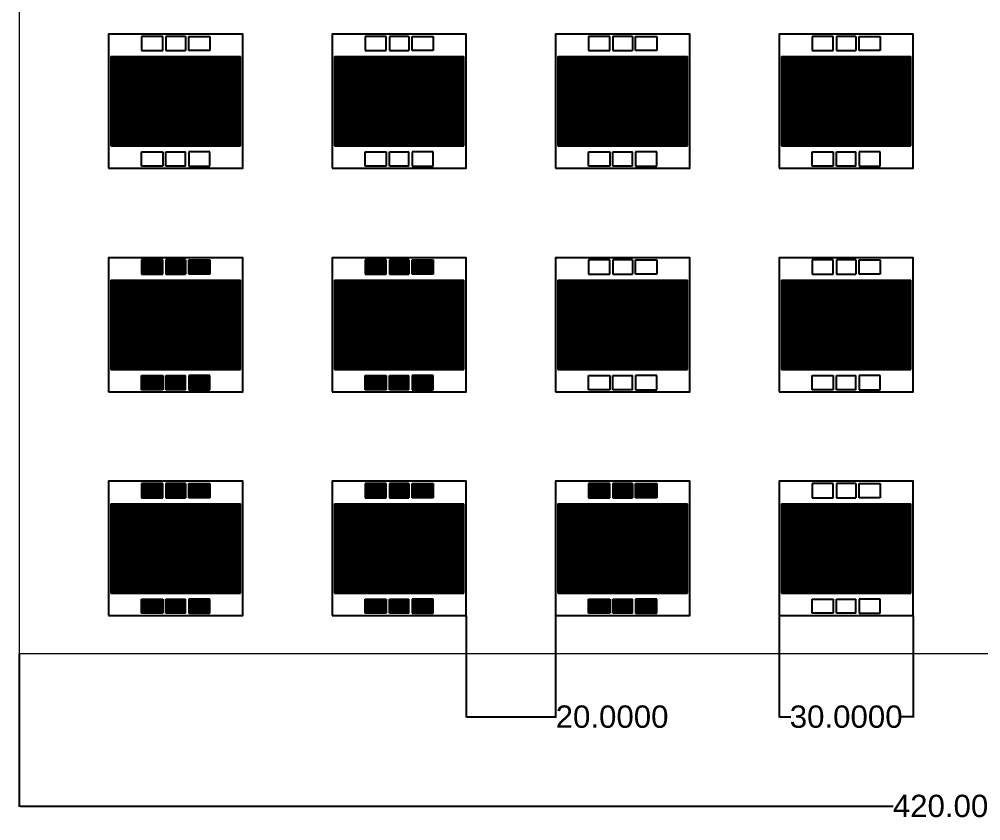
# Model space of a CAD drawing. Header units: inches. Extents: x -20 to 469, y -46 to 288.
# Drawn here: x -20 to 195.1, y -45.9 to 133.3 of the extents above; entities that cross this region are included whole.
import ezdxf

# ---------------------------------------------------------------- set-up
doc = ezdxf.new("R2010")
doc.units = ezdxf.units.IN
doc.header["$MEASUREMENT"] = 0
doc.layers.add('A3 Sheet', color=3, linetype='Continuous', lineweight=15)
doc.layers.add('AM_8', color=1, linetype='Continuous', lineweight=15)
doc.layers.add('glassOutline', color=50, linetype='Continuous')
doc.layers.add('TC-etch-lines', color=1, linetype='Continuous')
doc.styles.get("Standard").update_dxf_attribs({"font": 'arial.ttf'})
doc.dimstyles.new('Standard$0', dxfattribs={"dimtxt": 0.18, "dimasz": 0.18, "dimexe": 0.18, "dimexo": 0.0625, "dimgap": 0.09, "dimtad": 0, "dimtih": 1, "dimtoh": 1, "dimdec": 4, "dimzin": 0, "dimdsep": 46, "dimtxsty": 'Standard', "dimcen": 0.09, "dimadec": 0, "dimazin": 0, "dimtfac": 1, "dimtdec": 4, "dimtofl": 0, "dimtmove": 0, "dimatfit": 3, "dimfxl": 1, "dimtolj": 1, "dimtzin": 0, "dimarcsym": 0})
pattern_1 = [(45, (0, 0), (-0.07071068, 0.07071068), [])]

# ---------------------------------------------------------------- blocks, each defined once
blk = doc.blocks.new('*D41')
at = {"layer": 'A3 Sheet', "color": 0, "lineweight": -2, "transparency": 16777216}
for p, q in [((-20, -8.56), (-20, -42.81)), ((400, -8.56), (400, -42.81)), ((-19.82, -42.63), (175.55, -42.63)), ((399.82, -42.63), (204.45, -42.63))]:
    blk.add_line(p, q, dxfattribs=at)
at = {"layer": 'A3 Sheet', "color": 0, "transparency": 16777216}
for points in [[(-19.82, -42.6), (-19.82, -42.66), (-20, -42.63)], [(399.82, -42.6), (399.82, -42.66), (400, -42.63)]]:
    blk.add_solid(points, dxfattribs=at)
at = {"layer": 'Defpoints', "color": 0, "transparency": 16777216}
for p in [(-20, -8.5), (400, -8.5), (400, -42.63)]:
    blk.add_point(p, dxfattribs=at)
at = {"layer": 'A3 Sheet', "color": 0, "transparency": 16777216, "insert": (190, -42.63), "char_height": 5, "attachment_point": 5}
blk.add_mtext('\\A1;420.0000', dxfattribs=at)
blk = doc.blocks.new('*D42')
at = {"layer": 'A3 Sheet', "color": 0, "lineweight": -2, "transparency": 16777216}
for p, q in [((80, -0.06), (80, -22.84)), ((100, -0.06), (100, -22.84)), ((80.18, -22.66), (99.82, -22.66)), ((100, -22.66), (100.18, -22.66))]:
    blk.add_line(p, q, dxfattribs=at)
at = {"layer": 'A3 Sheet', "color": 0, "transparency": 16777216}
for points in [[(80.18, -22.63), (80.18, -22.69), (80, -22.66)], [(99.82, -22.63), (99.82, -22.69), (100, -22.66)]]:
    blk.add_solid(points, dxfattribs=at)
at = {"layer": 'Defpoints', "color": 0, "transparency": 16777216}
for p in [(80, 0), (100, 0), (100, -22.66)]:
    blk.add_point(p, dxfattribs=at)
at = {"layer": 'A3 Sheet', "color": 0, "transparency": 16777216, "insert": (112.63, -22.66), "char_height": 5, "attachment_point": 5}
blk.add_mtext('\\A1;20.0000', dxfattribs=at)
blk = doc.blocks.new('*D43')
at = {"layer": 'A3 Sheet', "color": 0, "lineweight": -2, "transparency": 16777216}
for p, q in [((150, -0.06), (150, -22.84)), ((180, -0.06), (180, -22.84)), ((150.18, -22.66), (152.6, -22.66)), ((179.82, -22.66), (177.4, -22.66))]:
    blk.add_line(p, q, dxfattribs=at)
at = {"layer": 'A3 Sheet', "color": 0, "transparency": 16777216}
for points in [[(150.18, -22.63), (150.18, -22.69), (150, -22.66)], [(179.82, -22.63), (179.82, -22.69), (180, -22.66)]]:
    blk.add_solid(points, dxfattribs=at)
at = {"layer": 'Defpoints', "color": 0, "transparency": 16777216}
for p in [(150, 0), (180, 0), (180, -22.66)]:
    blk.add_point(p, dxfattribs=at)
at = {"layer": 'A3 Sheet', "color": 0, "transparency": 16777216, "insert": (165, -22.66), "char_height": 5, "attachment_point": 5}
blk.add_mtext('\\A1;30.0000', dxfattribs=at)

msp = doc.modelspace()

# ---------------------------------------------------------------- hatches: boundary and pattern name
at = {"layer": 'A3 Sheet'}
h = msp.add_hatch(dxfattribs=at)
h.set_pattern_fill('ANSI31', color=1, style=0)
h.paths.add_polyline_path([(17.1725, 29.50002), (12.8275, 29.50002), (12.8275, 26.34502), (17.1725, 26.34502)])
h.paths.add_polyline_path([(22.62, 29.50002), (17.9075, 29.50002), (17.9075, 26.34502), (22.62, 26.34502)])
h.paths.add_polyline_path([(12.0925, 3.65498), (7.38, 3.65498), (7.38, 0.49998), (12.0925, 0.49998)])
h.paths.add_polyline_path([(17.1725, 3.65498), (12.8275, 3.65498), (12.8275, 0.49998), (17.1725, 0.49998)])
h.paths.add_polyline_path([(22.62, 3.65498), (17.9075, 3.65498), (17.9075, 0.49998), (22.62, 0.49998)])
h.paths.add_polyline_path([(62.0925, 3.65498), (57.38, 3.65498), (57.38, 0.49998), (62.0925, 0.49998)])
h.paths.add_polyline_path([(67.1725, 3.65498), (62.8275, 3.65498), (62.8275, 0.49998), (67.1725, 0.49998)])
h.paths.add_polyline_path([(72.62, 3.65498), (67.9075, 3.65498), (67.9075, 0.49998), (72.62, 0.49998)])
h.paths.add_polyline_path([(79.49982, 25.00312), (50.49978, 25.00296), (50.49981, 4.99704), (79.49986, 4.997)])
h.paths.add_polyline_path([(62.0925, 29.50002), (57.38, 29.50002), (57.38, 26.34502), (62.0925, 26.34502)])
h.paths.add_polyline_path([(67.1725, 29.50002), (62.8275, 29.50002), (62.8275, 26.34502), (67.1725, 26.34502)])
h.paths.add_polyline_path([(72.62, 29.50002), (67.9075, 29.50002), (67.9075, 26.34502), (72.62, 26.34502)])
h.paths.add_polyline_path([(72.62, 53.65498), (67.9075, 53.65498), (67.9075, 50.49998), (72.62, 50.49998)])
h.paths.add_polyline_path([(67.1725, 53.65498), (62.8275, 53.65498), (62.8275, 50.49998), (67.1725, 50.49998)])
h.paths.add_polyline_path([(62.0925, 53.65498), (57.38, 53.65498), (57.38, 50.49998), (62.0925, 50.49998)])
h.paths.add_polyline_path([(22.62, 53.65498), (17.9075, 53.65498), (17.9075, 50.49998), (22.62, 50.49998)])
h.paths.add_polyline_path([(17.1725, 53.65498), (12.8275, 53.65498), (12.8275, 50.49998), (17.1725, 50.49998)])
h.paths.add_polyline_path([(12.0925, 53.65498), (7.38, 53.65498), (7.38, 50.49998), (12.0925, 50.49998)])
h.paths.add_polyline_path([(29.49982, 75.00312), (0.49978, 75.00296), (0.49981, 54.99704), (29.49986, 54.997)])
h.paths.add_polyline_path([(22.62, 79.50002), (17.9075, 79.50002), (17.9075, 76.34502), (22.62, 76.34502)])
h.paths.add_polyline_path([(17.1725, 79.50002), (12.8275, 79.50002), (12.8275, 76.34502), (17.1725, 76.34502)])
h.paths.add_polyline_path([(12.0925, 79.50002), (7.38, 79.50002), (7.38, 76.34502), (12.0925, 76.34502)])
h.paths.add_polyline_path([(79.49982, 75.00312), (50.49978, 75.00296), (50.49981, 54.99704), (79.49986, 54.997)])
h.paths.add_polyline_path([(62.0925, 79.50002), (57.38, 79.50002), (57.38, 76.34502), (62.0925, 76.34502)])
h.paths.add_polyline_path([(67.1725, 79.50002), (62.8275, 79.50002), (62.8275, 76.34502), (67.1725, 76.34502)])
h.paths.add_polyline_path([(72.62, 79.50002), (67.9075, 79.50002), (67.9075, 76.34502), (72.62, 76.34502)])
h.paths.add_polyline_path([(129.49982, 25.00312), (100.49978, 25.00296), (100.49981, 4.99704), (129.49986, 4.997)])
h.paths.add_polyline_path([(112.0925, 29.50002), (107.38, 29.50002), (107.38, 26.34502), (112.0925, 26.34502)])
h.paths.add_polyline_path([(117.1725, 29.50002), (112.8275, 29.50002), (112.8275, 26.34502), (117.1725, 26.34502)])
h.paths.add_polyline_path([(122.62, 29.50002), (117.9075, 29.50002), (117.9075, 26.34502), (122.62, 26.34502)])
h.paths.add_polyline_path([(112.0925, 3.65498), (107.38, 3.65498), (107.38, 0.49998), (112.0925, 0.49998)])
h.paths.add_polyline_path([(117.1725, 3.65498), (112.8275, 3.65498), (112.8275, 0.49998), (117.1725, 0.49998)])
h.paths.add_polyline_path([(122.62, 3.65498), (117.9075, 3.65498), (117.9075, 0.49998), (122.62, 0.49998)])
h.paths.add_polyline_path([(179.49982, 25.00312), (150.49978, 25.00296), (150.49981, 4.99704), (179.49986, 4.997)])
h.paths.add_polyline_path([(179.49982, 75.00312), (150.49978, 75.00296), (150.49981, 54.99704), (179.49986, 54.997)])
h.paths.add_polyline_path([(129.49982, 75.00312), (100.49978, 75.00296), (100.49981, 54.99704), (129.49986, 54.997)])
h.paths.add_polyline_path([(129.49982, 125.00312), (100.49978, 125.00296), (100.49981, 104.99704), (129.49986, 104.997)])
h.paths.add_polyline_path([(179.49982, 125.00312), (150.49978, 125.00296), (150.49981, 104.99704), (179.49986, 104.997)])
h.paths.add_polyline_path([(79.49982, 125.00312), (50.49978, 125.00296), (50.49981, 104.99704), (79.49986, 104.997)])
h.paths.add_polyline_path([(29.49982, 125.00312), (0.49978, 125.00296), (0.49981, 104.99704), (29.49986, 104.997)])
h.paths.add_polyline_path([(229.49982, 75.00312), (200.49978, 75.00296), (200.49981, 54.99704), (229.49986, 54.997)])
h.paths.add_polyline_path([(229.49982, 125.00312), (200.49978, 125.00296), (200.49981, 104.99704), (229.49986, 104.997)])
h.paths.add_polyline_path([(279.49982, 125.00312), (250.49978, 125.00296), (250.49981, 104.99704), (279.49986, 104.997)])
h.paths.add_polyline_path([(279.49982, 75.00312), (250.49978, 75.00296), (250.49981, 54.99704), (279.49986, 54.997)])
h.paths.add_polyline_path([(279.49982, 25.00312), (250.49978, 25.00296), (250.49981, 4.99704), (279.49986, 4.997)])
h.paths.add_polyline_path([(229.49982, 25.00312), (200.49978, 25.00296), (200.49981, 4.99704), (229.49986, 4.997)])
h.paths.add_polyline_path([(329.49982, 25.00312), (300.49978, 25.00296), (300.49981, 4.99704), (329.49986, 4.997)])
h.paths.add_polyline_path([(379.49982, 25.00312), (350.49978, 25.00296), (350.49981, 4.99704), (379.49986, 4.997)])
h.paths.add_polyline_path([(379.49982, 75.00312), (350.49978, 75.00296), (350.49981, 54.99704), (379.49986, 54.997)])
h.paths.add_polyline_path([(329.49982, 75.00312), (300.49978, 75.00296), (300.49981, 54.99704), (329.49986, 54.997)])
h.paths.add_polyline_path([(329.49982, 125.00312), (300.49978, 125.00296), (300.49981, 104.99704), (329.49986, 104.997)])
h.paths.add_polyline_path([(379.49982, 125.00312), (350.49978, 125.00296), (350.49981, 104.99704), (379.49986, 104.997)])
h.paths.add_polyline_path([(379.49982, 175.00312), (350.49978, 175.00296), (350.49981, 154.99704), (379.49986, 154.997)])
h.paths.add_polyline_path([(329.49982, 175.00312), (300.49978, 175.00296), (300.49981, 154.99704), (329.49986, 154.997)])
h.paths.add_polyline_path([(279.49982, 175.00312), (250.49978, 175.00296), (250.49981, 154.99704), (279.49986, 154.997)])
h.paths.add_polyline_path([(229.49982, 175.00312), (200.49978, 175.00296), (200.49981, 154.99704), (229.49986, 154.997)])
h.paths.add_polyline_path([(179.49982, 175.00312), (150.49978, 175.00296), (150.49981, 154.99704), (179.49986, 154.997)])
h.paths.add_polyline_path([(129.49982, 175.00312), (100.49978, 175.00296), (100.49981, 154.99704), (129.49986, 154.997)])
h.paths.add_polyline_path([(79.49982, 175.00312), (50.49978, 175.00296), (50.49981, 154.99704), (79.49986, 154.997)])
h.paths.add_polyline_path([(29.49982, 175.00312), (0.49978, 175.00296), (0.49981, 154.99704), (29.49986, 154.997)])
h.paths.add_polyline_path([(29.49982, 225.00312), (0.49978, 225.00296), (0.49981, 204.99704), (29.49986, 204.997)])
h.paths.add_polyline_path([(79.49982, 225.00312), (50.49978, 225.00296), (50.49981, 204.99704), (79.49986, 204.997)])
h.paths.add_polyline_path([(129.49982, 225.00312), (100.49978, 225.00296), (100.49981, 204.99704), (129.49986, 204.997)])
h.paths.add_polyline_path([(179.49982, 225.00312), (150.49978, 225.00296), (150.49981, 204.99704), (179.49986, 204.997)])
h.paths.add_polyline_path([(229.49982, 225.00312), (200.49978, 225.00296), (200.49981, 204.99704), (229.49986, 204.997)])
h.paths.add_polyline_path([(279.49982, 225.00312), (250.49978, 225.00296), (250.49981, 204.99704), (279.49986, 204.997)])
h.paths.add_polyline_path([(329.49982, 225.00312), (300.49978, 225.00296), (300.49981, 204.99704), (329.49986, 204.997)])
h.paths.add_polyline_path([(379.49982, 225.00312), (350.49978, 225.00296), (350.49981, 204.99704), (379.49986, 204.997)])
h.paths.add_polyline_path([(29.49982, 275.00312), (0.49978, 275.00296), (0.49981, 254.99704), (29.49986, 254.997)])
h.paths.add_polyline_path([(79.49982, 275.00312), (50.49978, 275.00296), (50.49981, 254.99704), (79.49986, 254.997)])
h.paths.add_polyline_path([(129.49982, 275.00312), (100.49978, 275.00296), (100.49981, 254.99704), (129.49986, 254.997)])
h.paths.add_polyline_path([(179.49982, 275.00312), (150.49978, 275.00296), (150.49981, 254.99704), (179.49986, 254.997)])
h.paths.add_polyline_path([(229.49982, 275.00312), (200.49978, 275.00296), (200.49981, 254.99704), (229.49986, 254.997)])
h.paths.add_polyline_path([(279.49982, 275.00312), (250.49978, 275.00296), (250.49981, 254.99704), (279.49986, 254.997)])
h.paths.add_polyline_path([(329.49982, 275.00312), (300.49978, 275.00296), (300.49981, 254.99704), (329.49986, 254.997)])
h.paths.add_polyline_path([(379.49982, 275.00312), (350.49978, 275.00296), (350.49981, 254.99704), (379.49986, 254.997)])
at = {"layer": 'AM_8'}
h = msp.add_hatch(dxfattribs=at)
h.set_pattern_fill('_U', color=256, scale=0.1, angle=45, style=0, pattern_type=0)
h.set_pattern_definition(pattern_1)
h.paths.add_polyline_path([(7.38, 26.34502), (12.0925, 26.34502), (12.0925, 29.50002), (7.38, 29.50002)])
h = msp.add_hatch(dxfattribs=at)
h.set_pattern_fill('_U', color=256, scale=0.1, angle=45, style=0, pattern_type=0)
h.set_pattern_definition(pattern_1)
h.paths.add_polyline_path([(0.49981, 4.99704), (29.49986, 4.997), (29.49982, 25.00312), (0.49978, 25.00296)])

# ---------------------------------------------------------------- linework, layer by layer
at = {"layer": 'A3 Sheet'}
msp.add_lwpolyline([(400, 288.5), (-20, 288.5), (-20, -8.5), (400, -8.5)], close=True, dxfattribs=at)
at = {"layer": 'glassOutline', "color": 2}
for points in [[(0, 100), (30, 100), (30, 130), (0, 130)], [(50, 100), (80, 100), (80, 130), (50, 130)], [(100, 100), (130, 100), (130, 130), (100, 130)], [(150, 100), (180, 100), (180, 130), (150, 130)], [(0, 50), (30, 50), (30, 80), (0, 80)], [(50, 50), (80, 50), (80, 80), (50, 80)], [(100, 50), (130, 50), (130, 80), (100, 80)], [(150, 50), (180, 50), (180, 80), (150, 80)], [(0, 0), (30, 0), (30, 30), (0, 30)], [(50, 0), (80, 0), (80, 30), (50, 30)], [(100, 0), (130, 0), (130, 30), (100, 30)], [(150, 0), (180, 0), (180, 30), (150, 30)]]:
    msp.add_lwpolyline(points, close=True, dxfattribs=at)
at = {"layer": 'TC-etch-lines', "color": 1}
for p, q in [((12.0925, 129.50002), (7.38, 129.50002)), ((7.38, 129.50002), (7.38, 126.34502)), ((12.0925, 126.34502), (12.0925, 129.50002)), ((17.1725, 129.50002), (12.8275, 129.50002)), ((12.8275, 129.50002), (12.8275, 126.34502)), ((17.1725, 129.50002), (17.1725, 126.34502)), ((17.9075, 126.34502), (17.9075, 129.50002)), ((17.9075, 129.50002), (22.62, 129.50002)), ((22.62, 129.50002), (22.62, 126.34502)), ((62.0925, 129.50002), (57.38, 129.50002)), ((57.38, 129.50002), (57.38, 126.34502)), ((62.0925, 126.34502), (62.0925, 129.50002)), ((67.1725, 129.50002), (62.8275, 129.50002)), ((62.8275, 129.50002), (62.8275, 126.34502)), ((67.1725, 129.50002), (67.1725, 126.34502)), ((67.9075, 126.34502), (67.9075, 129.50002)), ((67.9075, 129.50002), (72.62, 129.50002)), ((72.62, 129.50002), (72.62, 126.34502)), ((112.0925, 129.50002), (107.38, 129.50002)), ((107.38, 129.50002), (107.38, 126.34502)), ((112.0925, 126.34502), (112.0925, 129.50002)), ((117.1725, 129.50002), (112.8275, 129.50002)), ((112.8275, 129.50002), (112.8275, 126.34502)), ((117.1725, 129.50002), (117.1725, 126.34502)), ((117.9075, 126.34502), (117.9075, 129.50002)), ((117.9075, 129.50002), (122.62, 129.50002)), ((122.62, 129.50002), (122.62, 126.34502)), ((162.0925, 129.50002), (157.38, 129.50002)), ((157.38, 129.50002), (157.38, 126.34502)), ((162.0925, 126.34502), (162.0925, 129.50002)), ((167.1725, 129.50002), (162.8275, 129.50002)), ((162.8275, 129.50002), (162.8275, 126.34502)), ((167.1725, 129.50002), (167.1725, 126.34502)), ((167.9075, 126.34502), (167.9075, 129.50002)), ((167.9075, 129.50002), (172.62, 129.50002)), ((172.62, 129.50002), (172.62, 126.34502)), ((0.49978, 125.00296), (29.49982, 125.00312)), ((0.49978, 125.00296), (0.49981, 104.99704)), ((7.38, 126.34502), (12.0925, 126.34502)), ((12.8275, 126.34502), (17.1725, 126.34502)), ((22.62, 126.34502), (17.9075, 126.34502)), ((29.49986, 104.997), (29.49982, 125.00312)), ((50.49978, 125.00296), (79.49982, 125.00312)), ((50.49978, 125.00296), (50.49981, 104.99704)), ((57.38, 126.34502), (62.0925, 126.34502)), ((62.8275, 126.34502), (67.1725, 126.34502)), ((72.62, 126.34502), (67.9075, 126.34502)), ((79.49986, 104.997), (79.49982, 125.00312)), ((100.49978, 125.00296), (129.49982, 125.00312)), ((100.49978, 125.00296), (100.49981, 104.99704)), ((107.38, 126.34502), (112.0925, 126.34502)), ((112.8275, 126.34502), (117.1725, 126.34502)), ((122.62, 126.34502), (117.9075, 126.34502)), ((129.49986, 104.997), (129.49982, 125.00312)), ((150.49978, 125.00296), (179.49982, 125.00312)), ((150.49978, 125.00296), (150.49981, 104.99704)), ((157.38, 126.34502), (162.0925, 126.34502)), ((162.8275, 126.34502), (167.1725, 126.34502)), ((172.62, 126.34502), (167.9075, 126.34502)), ((179.49986, 104.997), (179.49982, 125.00312)), ((0.49981, 104.99704), (29.49986, 104.997)), ((7.38, 100.49998), (7.38, 103.65498)), ((7.38, 103.65498), (12.0925, 103.65498)), ((12.0925, 103.65498), (12.0925, 100.49998)), ((12.8275, 100.49998), (12.8275, 103.65498)), ((12.8275, 103.65498), (17.1725, 103.65498)), ((17.1725, 100.49998), (17.1725, 103.65498)), ((17.9075, 103.65498), (17.9075, 100.49998)), ((22.62, 103.65498), (17.9075, 103.65498)), ((22.62, 100.49998), (22.62, 103.65498)), ((50.49981, 104.99704), (79.49986, 104.997)), ((57.38, 100.49998), (57.38, 103.65498)), ((57.38, 103.65498), (62.0925, 103.65498)), ((62.0925, 103.65498), (62.0925, 100.49998)), ((62.8275, 100.49998), (62.8275, 103.65498)), ((62.8275, 103.65498), (67.1725, 103.65498)), ((67.1725, 100.49998), (67.1725, 103.65498)), ((67.9075, 103.65498), (67.9075, 100.49998)), ((72.62, 103.65498), (67.9075, 103.65498)), ((72.62, 100.49998), (72.62, 103.65498)), ((100.49981, 104.99704), (129.49986, 104.997)), ((107.38, 100.49998), (107.38, 103.65498)), ((107.38, 103.65498), (112.0925, 103.65498)), ((112.0925, 103.65498), (112.0925, 100.49998)), ((112.8275, 100.49998), (112.8275, 103.65498)), ((112.8275, 103.65498), (117.1725, 103.65498)), ((117.1725, 100.49998), (117.1725, 103.65498)), ((117.9075, 103.65498), (117.9075, 100.49998)), ((122.62, 103.65498), (117.9075, 103.65498)), ((122.62, 100.49998), (122.62, 103.65498)), ((150.49981, 104.99704), (179.49986, 104.997)), ((157.38, 100.49998), (157.38, 103.65498)), ((157.38, 103.65498), (162.0925, 103.65498)), ((162.0925, 103.65498), (162.0925, 100.49998)), ((162.8275, 100.49998), (162.8275, 103.65498)), ((162.8275, 103.65498), (167.1725, 103.65498)), ((167.1725, 100.49998), (167.1725, 103.65498)), ((167.9075, 103.65498), (167.9075, 100.49998)), ((172.62, 103.65498), (167.9075, 103.65498)), ((172.62, 100.49998), (172.62, 103.65498)), ((12.0925, 100.49998), (7.38, 100.49998)), ((17.1725, 100.49998), (12.8275, 100.49998)), ((17.9075, 100.49998), (22.62, 100.49998)), ((62.0925, 100.49998), (57.38, 100.49998)), ((67.1725, 100.49998), (62.8275, 100.49998)), ((67.9075, 100.49998), (72.62, 100.49998)), ((112.0925, 100.49998), (107.38, 100.49998)), ((117.1725, 100.49998), (112.8275, 100.49998)), ((117.9075, 100.49998), (122.62, 100.49998)), ((162.0925, 100.49998), (157.38, 100.49998)), ((167.1725, 100.49998), (162.8275, 100.49998)), ((167.9075, 100.49998), (172.62, 100.49998)), ((12.0925, 79.50002), (7.38, 79.50002)), ((7.38, 79.50002), (7.38, 76.34502)), ((12.0925, 76.34502), (12.0925, 79.50002)), ((17.1725, 79.50002), (12.8275, 79.50002)), ((12.8275, 79.50002), (12.8275, 76.34502)), ((17.1725, 79.50002), (17.1725, 76.34502)), ((17.9075, 76.34502), (17.9075, 79.50002)), ((17.9075, 79.50002), (22.62, 79.50002)), ((22.62, 79.50002), (22.62, 76.34502)), ((62.0925, 79.50002), (57.38, 79.50002)), ((57.38, 79.50002), (57.38, 76.34502)), ((62.0925, 76.34502), (62.0925, 79.50002)), ((67.1725, 79.50002), (62.8275, 79.50002)), ((62.8275, 79.50002), (62.8275, 76.34502)), ((67.1725, 79.50002), (67.1725, 76.34502)), ((67.9075, 76.34502), (67.9075, 79.50002)), ((67.9075, 79.50002), (72.62, 79.50002)), ((72.62, 79.50002), (72.62, 76.34502)), ((112.0925, 79.50002), (107.38, 79.50002)), ((107.38, 79.50002), (107.38, 76.34502)), ((112.0925, 76.34502), (112.0925, 79.50002)), ((117.1725, 79.50002), (112.8275, 79.50002)), ((112.8275, 79.50002), (112.8275, 76.34502)), ((117.1725, 79.50002), (117.1725, 76.34502)), ((117.9075, 76.34502), (117.9075, 79.50002)), ((117.9075, 79.50002), (122.62, 79.50002)), ((122.62, 79.50002), (122.62, 76.34502)), ((162.0925, 79.50002), (157.38, 79.50002)), ((157.38, 79.50002), (157.38, 76.34502)), ((162.0925, 76.34502), (162.0925, 79.50002)), ((167.1725, 79.50002), (162.8275, 79.50002)), ((162.8275, 79.50002), (162.8275, 76.34502)), ((167.1725, 79.50002), (167.1725, 76.34502)), ((167.9075, 76.34502), (167.9075, 79.50002)), ((167.9075, 79.50002), (172.62, 79.50002)), ((172.62, 79.50002), (172.62, 76.34502)), ((7.38, 76.34502), (12.0925, 76.34502)), ((12.8275, 76.34502), (17.1725, 76.34502)), ((22.62, 76.34502), (17.9075, 76.34502)), ((57.38, 76.34502), (62.0925, 76.34502)), ((62.8275, 76.34502), (67.1725, 76.34502)), ((72.62, 76.34502), (67.9075, 76.34502)), ((107.38, 76.34502), (112.0925, 76.34502)), ((112.8275, 76.34502), (117.1725, 76.34502)), ((122.62, 76.34502), (117.9075, 76.34502)), ((157.38, 76.34502), (162.0925, 76.34502)), ((162.8275, 76.34502), (167.1725, 76.34502)), ((172.62, 76.34502), (167.9075, 76.34502)), ((0.49978, 75.00296), (29.49982, 75.00312)), ((0.49978, 75.00296), (0.49981, 54.99704)), ((29.49986, 54.997), (29.49982, 75.00312)), ((50.49978, 75.00296), (79.49982, 75.00312)), ((50.49978, 75.00296), (50.49981, 54.99704)), ((79.49986, 54.997), (79.49982, 75.00312)), ((100.49978, 75.00296), (129.49982, 75.00312)), ((100.49978, 75.00296), (100.49981, 54.99704)), ((129.49986, 54.997), (129.49982, 75.00312)), ((150.49978, 75.00296), (179.49982, 75.00312)), ((150.49978, 75.00296), (150.49981, 54.99704)), ((179.49986, 54.997), (179.49982, 75.00312)), ((0.49981, 54.99704), (29.49986, 54.997)), ((50.49981, 54.99704), (79.49986, 54.997)), ((100.49981, 54.99704), (129.49986, 54.997)), ((150.49981, 54.99704), (179.49986, 54.997)), ((7.38, 50.49998), (7.38, 53.65498)), ((7.38, 53.65498), (12.0925, 53.65498)), ((12.0925, 53.65498), (12.0925, 50.49998)), ((12.8275, 50.49998), (12.8275, 53.65498)), ((12.8275, 53.65498), (17.1725, 53.65498)), ((17.1725, 50.49998), (17.1725, 53.65498)), ((17.9075, 53.65498), (17.9075, 50.49998)), ((22.62, 53.65498), (17.9075, 53.65498)), ((22.62, 50.49998), (22.62, 53.65498)), ((57.38, 50.49998), (57.38, 53.65498)), ((57.38, 53.65498), (62.0925, 53.65498)), ((62.0925, 53.65498), (62.0925, 50.49998)), ((62.8275, 50.49998), (62.8275, 53.65498)), ((62.8275, 53.65498), (67.1725, 53.65498)), ((67.1725, 50.49998), (67.1725, 53.65498)), ((67.9075, 53.65498), (67.9075, 50.49998)), ((72.62, 53.65498), (67.9075, 53.65498)), ((72.62, 50.49998), (72.62, 53.65498)), ((107.38, 50.49998), (107.38, 53.65498)), ((107.38, 53.65498), (112.0925, 53.65498)), ((112.0925, 53.65498), (112.0925, 50.49998)), ((112.8275, 50.49998), (112.8275, 53.65498)), ((112.8275, 53.65498), (117.1725, 53.65498)), ((117.1725, 50.49998), (117.1725, 53.65498)), ((117.9075, 53.65498), (117.9075, 50.49998)), ((122.62, 53.65498), (117.9075, 53.65498)), ((122.62, 50.49998), (122.62, 53.65498)), ((157.38, 50.49998), (157.38, 53.65498)), ((157.38, 53.65498), (162.0925, 53.65498)), ((162.0925, 53.65498), (162.0925, 50.49998)), ((162.8275, 50.49998), (162.8275, 53.65498)), ((162.8275, 53.65498), (167.1725, 53.65498)), ((167.1725, 50.49998), (167.1725, 53.65498)), ((167.9075, 53.65498), (167.9075, 50.49998)), ((172.62, 53.65498), (167.9075, 53.65498)), ((172.62, 50.49998), (172.62, 53.65498)), ((12.0925, 50.49998), (7.38, 50.49998)), ((17.1725, 50.49998), (12.8275, 50.49998)), ((17.9075, 50.49998), (22.62, 50.49998)), ((62.0925, 50.49998), (57.38, 50.49998)), ((67.1725, 50.49998), (62.8275, 50.49998)), ((67.9075, 50.49998), (72.62, 50.49998)), ((112.0925, 50.49998), (107.38, 50.49998)), ((117.1725, 50.49998), (112.8275, 50.49998)), ((117.9075, 50.49998), (122.62, 50.49998)), ((162.0925, 50.49998), (157.38, 50.49998)), ((167.1725, 50.49998), (162.8275, 50.49998)), ((167.9075, 50.49998), (172.62, 50.49998)), ((12.0925, 29.50002), (7.38, 29.50002)), ((7.38, 29.50002), (7.38, 26.34502)), ((12.0925, 26.34502), (12.0925, 29.50002)), ((17.1725, 29.50002), (12.8275, 29.50002)), ((12.8275, 29.50002), (12.8275, 26.34502)), ((17.1725, 29.50002), (17.1725, 26.34502)), ((17.9075, 26.34502), (17.9075, 29.50002)), ((17.9075, 29.50002), (22.62, 29.50002)), ((22.62, 29.50002), (22.62, 26.34502)), ((62.0925, 29.50002), (57.38, 29.50002)), ((57.38, 29.50002), (57.38, 26.34502)), ((62.0925, 26.34502), (62.0925, 29.50002)), ((67.1725, 29.50002), (62.8275, 29.50002)), ((62.8275, 29.50002), (62.8275, 26.34502)), ((67.1725, 29.50002), (67.1725, 26.34502)), ((67.9075, 26.34502), (67.9075, 29.50002)), ((67.9075, 29.50002), (72.62, 29.50002)), ((72.62, 29.50002), (72.62, 26.34502)), ((112.0925, 29.50002), (107.38, 29.50002)), ((107.38, 29.50002), (107.38, 26.34502)), ((112.0925, 26.34502), (112.0925, 29.50002)), ((117.1725, 29.50002), (112.8275, 29.50002)), ((112.8275, 29.50002), (112.8275, 26.34502)), ((117.1725, 29.50002), (117.1725, 26.34502)), ((117.9075, 26.34502), (117.9075, 29.50002)), ((117.9075, 29.50002), (122.62, 29.50002)), ((122.62, 29.50002), (122.62, 26.34502)), ((162.0925, 29.50002), (157.38, 29.50002)), ((157.38, 29.50002), (157.38, 26.34502)), ((162.0925, 26.34502), (162.0925, 29.50002)), ((167.1725, 29.50002), (162.8275, 29.50002)), ((162.8275, 29.50002), (162.8275, 26.34502)), ((167.1725, 29.50002), (167.1725, 26.34502)), ((167.9075, 26.34502), (167.9075, 29.50002)), ((167.9075, 29.50002), (172.62, 29.50002)), ((172.62, 29.50002), (172.62, 26.34502)), ((7.38, 26.34502), (12.0925, 26.34502)), ((12.8275, 26.34502), (17.1725, 26.34502)), ((22.62, 26.34502), (17.9075, 26.34502)), ((57.38, 26.34502), (62.0925, 26.34502)), ((62.8275, 26.34502), (67.1725, 26.34502)), ((72.62, 26.34502), (67.9075, 26.34502)), ((107.38, 26.34502), (112.0925, 26.34502)), ((112.8275, 26.34502), (117.1725, 26.34502)), ((122.62, 26.34502), (117.9075, 26.34502)), ((157.38, 26.34502), (162.0925, 26.34502)), ((162.8275, 26.34502), (167.1725, 26.34502)), ((172.62, 26.34502), (167.9075, 26.34502)), ((0.49978, 25.00296), (29.49982, 25.00312)), ((0.49978, 25.00296), (0.49981, 4.99704)), ((29.49986, 4.997), (29.49982, 25.00312)), ((50.49978, 25.00296), (79.49982, 25.00312)), ((50.49978, 25.00296), (50.49981, 4.99704)), ((79.49986, 4.997), (79.49982, 25.00312)), ((100.49978, 25.00296), (129.49982, 25.00312)), ((100.49978, 25.00296), (100.49981, 4.99704)), ((129.49986, 4.997), (129.49982, 25.00312)), ((150.49978, 25.00296), (179.49982, 25.00312)), ((150.49978, 25.00296), (150.49981, 4.99704)), ((179.49986, 4.997), (179.49982, 25.00312)), ((0.49981, 4.99704), (29.49986, 4.997)), ((50.49981, 4.99704), (79.49986, 4.997)), ((100.49981, 4.99704), (129.49986, 4.997)), ((150.49981, 4.99704), (179.49986, 4.997)), ((7.38, 0.49998), (7.38, 3.65498)), ((7.38, 3.65498), (12.0925, 3.65498)), ((12.0925, 3.65498), (12.0925, 0.49998)), ((12.8275, 0.49998), (12.8275, 3.65498)), ((12.8275, 3.65498), (17.1725, 3.65498)), ((17.1725, 0.49998), (17.1725, 3.65498)), ((17.9075, 3.65498), (17.9075, 0.49998)), ((22.62, 3.65498), (17.9075, 3.65498)), ((22.62, 0.49998), (22.62, 3.65498)), ((57.38, 0.49998), (57.38, 3.65498)), ((57.38, 3.65498), (62.0925, 3.65498)), ((62.0925, 3.65498), (62.0925, 0.49998)), ((62.8275, 0.49998), (62.8275, 3.65498)), ((62.8275, 3.65498), (67.1725, 3.65498)), ((67.1725, 0.49998), (67.1725, 3.65498)), ((67.9075, 3.65498), (67.9075, 0.49998)), ((72.62, 3.65498), (67.9075, 3.65498)), ((72.62, 0.49998), (72.62, 3.65498)), ((107.38, 0.49998), (107.38, 3.65498)), ((107.38, 3.65498), (112.0925, 3.65498)), ((112.0925, 3.65498), (112.0925, 0.49998)), ((112.8275, 0.49998), (112.8275, 3.65498)), ((112.8275, 3.65498), (117.1725, 3.65498)), ((117.1725, 0.49998), (117.1725, 3.65498)), ((117.9075, 3.65498), (117.9075, 0.49998)), ((122.62, 3.65498), (117.9075, 3.65498)), ((122.62, 0.49998), (122.62, 3.65498)), ((157.38, 0.49998), (157.38, 3.65498)), ((157.38, 3.65498), (162.0925, 3.65498)), ((162.0925, 3.65498), (162.0925, 0.49998)), ((162.8275, 0.49998), (162.8275, 3.65498)), ((162.8275, 3.65498), (167.1725, 3.65498)), ((167.1725, 0.49998), (167.1725, 3.65498)), ((167.9075, 3.65498), (167.9075, 0.49998)), ((172.62, 3.65498), (167.9075, 3.65498)), ((172.62, 0.49998), (172.62, 3.65498)), ((12.0925, 0.49998), (7.38, 0.49998)), ((17.1725, 0.49998), (12.8275, 0.49998)), ((17.9075, 0.49998), (22.62, 0.49998)), ((62.0925, 0.49998), (57.38, 0.49998)), ((67.1725, 0.49998), (62.8275, 0.49998)), ((67.9075, 0.49998), (72.62, 0.49998)), ((112.0925, 0.49998), (107.38, 0.49998)), ((117.1725, 0.49998), (112.8275, 0.49998)), ((117.9075, 0.49998), (122.62, 0.49998)), ((162.0925, 0.49998), (157.38, 0.49998)), ((167.1725, 0.49998), (162.8275, 0.49998)), ((167.9075, 0.49998), (172.62, 0.49998))]:
    msp.add_line(p, q, dxfattribs=at)

# ---------------------------------------------------------------- dimensions: what is measured, and where the dimension line sits
at = {"layer": 'A3 Sheet', "color": 5}
for base, p1, p2, override, picture, middle in [((100, -22.66427), (80, 0), (100, 0), {"dimtxt": 5}, '*D42', (112.62505, -22.66427)), ((180, -22.66427), (150, 0), (180, 0), {"dimtxt": 5, "dimpost": ''}, '*D43', (165, -22.66427)), ((400, -42.63044), (-20, -8.5), (400, -8.5), {"dimtxt": 5, "dimpost": ''}, '*D41', (190, -42.63044))]:
    dim = msp.add_linear_dim(base=base, p1=p1, p2=p2, angle=0, dimstyle='Standard$0', override=override, dxfattribs=at)
    dim.commit()
    dim.dimension.update_dxf_attribs({"geometry": picture, "text_midpoint": middle})

doc.saveas('drawing.dxf')
